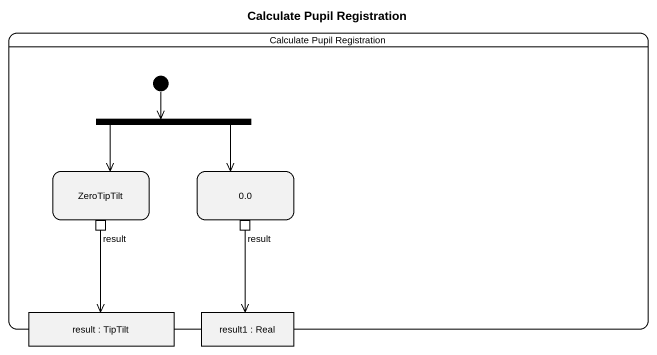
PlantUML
@startuml
title Calculate Pupil Registration
hide empty description
state "Calculate Pupil Registration" as Calculate_Pupil_Registration {
  state fork1 <<fork>>
  state ZeroTipTilt {
    state result <<outputPin>>
  }
  state "0.0" as s0_0 {
    state "result" as result_2 <<outputPin>>
  }
  state "result : TipTilt" as result_3 <<object>>
  state "result1 : Real" as result1 <<object>>
  [*] --> fork1
}
fork1 --> ZeroTipTilt
fork1 --> s0_0
result --> result_3
result_2 --> result1
@enduml
